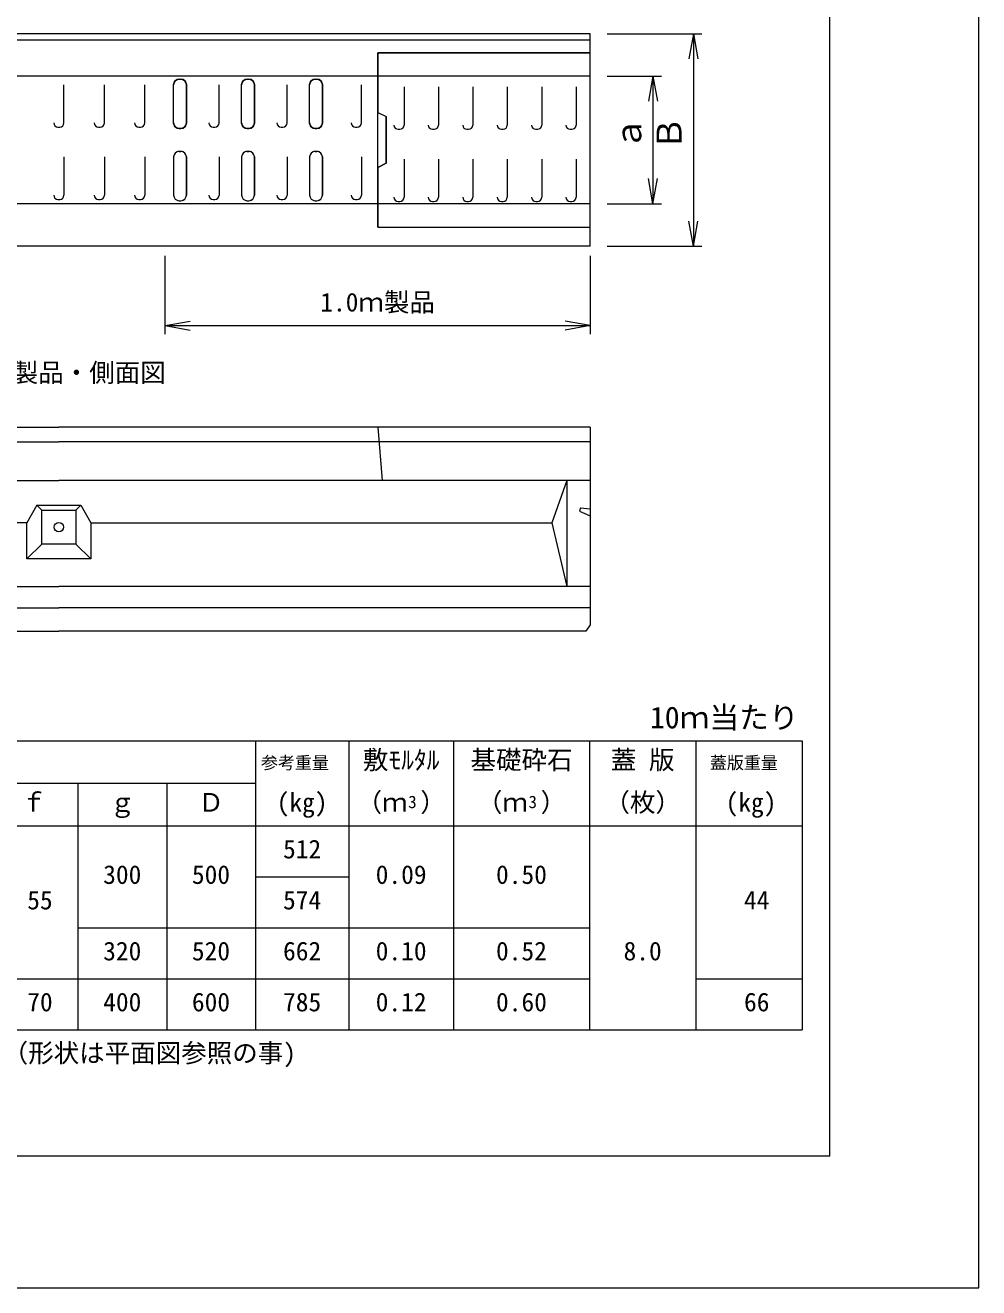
# Model space of a CAD drawing. Units: millimetres, scale not verified. Extents: x 7326 to 28050, y 3664 to 17948.
# Drawn here: x 25807 to 28050, y 11828 to 14800 of the extents above; entities that cross this region are included whole.
import ezdxf
from ezdxf.enums import TextEntityAlignment as Align

# ---------------------------------------------------------------- set-up
doc = ezdxf.new("R2010")
doc.units = ezdxf.units.MM
doc.header["$LTSCALE"] = 20
doc.layers.add('0_2', color=4, linetype='Continuous', lineweight=18)
doc.styles.add('ＭＳ ゴシック-5.0-0.0', font='')
doc.styles.get('ＭＳ ゴシック-5.0-0.0').set_extended_font_data('ＭＳ ゴシック-5.0-0.0')

msp = doc.modelspace()

# ---------------------------------------------------------------- linework, layer by layer
at = {"layer": '0_2'}
for p, q in [((28049.89, 11827.93), (28049.89, 17867.93)), ((27699.89, 12137.93), (27699.89, 17223.27)), ((27175.95, 14779.78), (27398.52, 14779.78)), ((27378.52, 14779.78), (27368.1, 14720.69)), ((27378.52, 14779.78), (27388.94, 14720.69)), ((27378.52, 14779.78), (27378.52, 14279.78)), ((27135.95, 14764.78), (24635.95, 14764.78)), ((27135.95, 14679.78), (24635.95, 14679.78)), ((25897.95, 14569.78), (25897.95, 14659.78)), ((25992.95, 14569.78), (25992.95, 14659.78)), ((26087.95, 14569.78), (26087.95, 14659.78)), ((26155.95, 14569.78), (26155.95, 14659.78)), ((26168.95, 14672.78), (26172.95, 14672.78)), ((26185.95, 14569.78), (26185.95, 14659.78)), ((26262.95, 14569.78), (26262.95, 14659.78)), ((26315.95, 14569.78), (26315.95, 14659.78)), ((26328.95, 14672.78), (26332.95, 14672.78)), ((26345.95, 14569.78), (26345.95, 14659.78)), ((26422.95, 14569.78), (26422.95, 14659.78)), ((26475.95, 14569.78), (26475.95, 14659.78)), ((26488.95, 14672.78), (26492.95, 14672.78)), ((26505.95, 14569.78), (26505.95, 14659.78)), ((26597.95, 14569.78), (26597.95, 14659.78)), ((26697.95, 14654.78), (26697.95, 14564.78)), ((26778.95, 14654.78), (26778.95, 14564.78)), ((26859.95, 14654.78), (26859.95, 14564.78)), ((26940.95, 14654.78), (26940.95, 14564.78)), ((27021.95, 14654.78), (27021.95, 14564.78)), ((27102.95, 14654.78), (27102.95, 14564.78)), ((27175.95, 14679.78), (27303.63, 14679.78)), ((27283.63, 14679.78), (27273.21, 14620.69)), ((27283.63, 14679.78), (27294.05, 14620.69)), ((27283.63, 14679.78), (27283.63, 14379.78)), ((25883.95, 14559.78), (25887.95, 14559.78)), ((25978.95, 14559.78), (25982.95, 14559.78)), ((26073.95, 14559.78), (26077.95, 14559.78)), ((26168.95, 14556.78), (26172.95, 14556.78)), ((26248.95, 14559.78), (26252.95, 14559.78)), ((26328.95, 14556.78), (26332.95, 14556.78)), ((26408.95, 14559.78), (26412.95, 14559.78)), ((26488.95, 14556.78), (26492.95, 14556.78)), ((26583.95, 14559.78), (26587.95, 14559.78)), ((26683.95, 14554.78), (26687.95, 14554.78)), ((26764.95, 14554.78), (26768.95, 14554.78)), ((26845.95, 14554.78), (26849.95, 14554.78)), ((26926.95, 14554.78), (26930.95, 14554.78)), ((27007.95, 14554.78), (27011.95, 14554.78)), ((27088.95, 14554.78), (27092.95, 14554.78)), ((26168.95, 14502.78), (26172.95, 14502.78)), ((26328.95, 14502.78), (26332.95, 14502.78)), ((26488.95, 14502.78), (26492.95, 14502.78)), ((25897.95, 14489.78), (25897.95, 14399.78)), ((25992.95, 14489.78), (25992.95, 14399.78)), ((26087.95, 14489.78), (26087.95, 14399.78)), ((26155.95, 14489.78), (26155.95, 14399.78)), ((26185.95, 14489.78), (26185.95, 14399.78)), ((26262.95, 14489.78), (26262.95, 14399.78)), ((26315.95, 14489.78), (26315.95, 14399.78)), ((26345.95, 14489.78), (26345.95, 14399.78)), ((26422.95, 14489.78), (26422.95, 14399.78)), ((26475.95, 14489.78), (26475.95, 14399.78)), ((26505.95, 14489.78), (26505.95, 14399.78)), ((26597.95, 14489.78), (26597.95, 14399.78)), ((26697.95, 14484.78), (26697.95, 14394.78)), ((26778.95, 14484.78), (26778.95, 14394.78)), ((26859.95, 14484.78), (26859.95, 14394.78)), ((26940.95, 14484.78), (26940.95, 14394.78)), ((27021.95, 14484.78), (27021.95, 14394.78)), ((27102.95, 14484.78), (27102.95, 14394.78)), ((27283.63, 14379.78), (27273.21, 14438.87)), ((27283.63, 14379.78), (27294.05, 14438.87)), ((25883.95, 14389.78), (25887.95, 14389.78)), ((25978.95, 14389.78), (25982.95, 14389.78)), ((26073.95, 14389.78), (26077.95, 14389.78)), ((26168.95, 14386.78), (26172.95, 14386.78)), ((26248.95, 14389.78), (26252.95, 14389.78)), ((26328.95, 14386.78), (26332.95, 14386.78)), ((26408.95, 14389.78), (26412.95, 14389.78)), ((26488.95, 14386.78), (26492.95, 14386.78)), ((26583.95, 14389.78), (26587.95, 14389.78)), ((26683.95, 14384.78), (26687.95, 14384.78)), ((26764.95, 14384.78), (26768.95, 14384.78)), ((26845.95, 14384.78), (26849.95, 14384.78)), ((26926.95, 14384.78), (26930.95, 14384.78)), ((27007.95, 14384.78), (27011.95, 14384.78)), ((27088.95, 14384.78), (27092.95, 14384.78)), ((27135.95, 14379.78), (24635.95, 14379.78)), ((27175.95, 14379.78), (27303.63, 14379.78)), ((27378.52, 14279.78), (27368.1, 14338.87)), ((27378.52, 14279.78), (27388.94, 14338.87)), ((27175.95, 14279.78), (27398.52, 14279.78)), ((26135.95, 14072.72), (26135.95, 14256.78)), ((27135.95, 14256.78), (27135.95, 14072.72)), ((26135.95, 14092.72), (26195.03, 14103.14)), ((26135.95, 14092.72), (27135.95, 14092.72)), ((26135.95, 14092.72), (26195.03, 14082.3)), ((27135.95, 14092.72), (27076.86, 14103.14)), ((27135.95, 14092.72), (27076.86, 14082.3)), ((24635.95, 13728.44), (25885.95, 13728.44)), ((27135.95, 13728.44), (25885.95, 13728.44)), ((27080.95, 13728.44), (27045.95, 13628.44)), ((27080.95, 13728.44), (27080.95, 13478.44)), ((25834.48, 13669.9), (25810.95, 13628.44)), ((25834.48, 13669.9), (25845.95, 13658.44)), ((25834.48, 13669.9), (25937.41, 13669.9)), ((25845.95, 13578.44), (25845.95, 13658.44)), ((25845.95, 13658.44), (25925.95, 13658.44)), ((25937.41, 13669.9), (25925.95, 13658.44)), ((25925.95, 13658.44), (25925.95, 13578.44)), ((25937.41, 13669.9), (25960.95, 13628.44)), ((27112.83, 13663.77), (27110.76, 13656.04)), ((27110.76, 13656.04), (27135.95, 13644.78)), ((27112.83, 13663.77), (27135.95, 13661.38)), ((25810.95, 13628.44), (24725.95, 13628.44)), ((25810.95, 13543.44), (25810.95, 13628.44)), ((25960.95, 13628.44), (25960.95, 13543.44)), ((25960.95, 13628.44), (27045.95, 13628.44)), ((27045.95, 13628.44), (27080.95, 13478.44)), ((25845.95, 13578.44), (25810.95, 13543.44)), ((25925.95, 13578.44), (25845.95, 13578.44)), ((25925.95, 13578.44), (25960.95, 13543.44)), ((25960.95, 13543.44), (25810.95, 13543.44)), ((24635.95, 13478.44), (25885.95, 13478.44)), ((27135.95, 13478.44), (25885.95, 13478.44)), ((24635.95, 13428.44), (25885.95, 13428.44)), ((27135.95, 13428.44), (25885.95, 13428.44)), ((24348.31, 13115.33), (27634.31, 13115.33)), ((26348.31, 13115.33), (26348.31, 12435.33)), ((26568.31, 13115.33), (26568.31, 12435.33)), ((26814.31, 13115.33), (26814.31, 12435.33)), ((27134.31, 13115.33), (27134.31, 12435.33)), ((27384.31, 13115.33), (27384.31, 12435.33)), ((27634.31, 13115.33), (27634.31, 12435.33)), ((24678.73, 13015.33), (26348.31, 13015.33)), ((25930.91, 13015.33), (25930.91, 12435.33)), ((26139.61, 13015.33), (26139.61, 12435.33)), ((24348.31, 12915.33), (27634.31, 12915.33)), ((26348.31, 12795.33), (26568.31, 12795.33)), ((25930.91, 12675.33), (26348.31, 12675.33)), ((26348.31, 12675.33), (27134.31, 12675.33)), ((24348.31, 12555.33), (27134.31, 12555.33)), ((27384.31, 12555.33), (27634.31, 12555.33)), ((24348.31, 12435.33), (27634.31, 12435.33)), ((27699.89, 12137.93), (24269.89, 12137.93)), ((23869.89, 11827.93), (28049.89, 11827.93))]:
    msp.add_line(p, q, dxfattribs=at)
at = {"layer": '0_2', "color": 2}
for p, q in [((27135.95, 14779.78), (24635.95, 14779.78)), ((27135.95, 14279.78), (27135.95, 14779.78)), ((26635.95, 14324.78), (26635.95, 14734.78)), ((26635.95, 14734.78), (27135.95, 14734.78)), ((26635.95, 14594.78), (26655.95, 14584.78)), ((26655.95, 14474.78), (26655.95, 14584.78)), ((26635.95, 14464.78), (26655.95, 14474.78)), ((26635.95, 14324.78), (27135.95, 14324.78)), ((27135.95, 14279.78), (24635.95, 14279.78)), ((24635.95, 13853.34), (25885.95, 13853.34)), ((27135.95, 13853.34), (25885.95, 13853.34)), ((26635.95, 13853.34), (26646.35, 13728.44)), ((27135.95, 13853.34), (27135.95, 13388.44)), ((24635.95, 13819.46), (25885.95, 13819.46)), ((27135.95, 13819.46), (25885.95, 13819.46)), ((24645.95, 13373.44), (25885.95, 13373.44)), ((27125.95, 13373.44), (25885.95, 13373.44)), ((27135.95, 13388.44), (27125.95, 13373.44))]:
    msp.add_line(p, q, dxfattribs=at)
at = {"layer": '0_2', "color": 9}
for p, q in [((27135.95, 14734.78), (26635.95, 14734.78)), ((26635.95, 14734.78), (26635.95, 14594.78)), ((27135.95, 14324.78), (27135.95, 14734.78)), ((26635.95, 14594.78), (26655.95, 14584.78)), ((26655.95, 14584.78), (26655.95, 14474.78)), ((26655.95, 14474.78), (26635.95, 14464.78)), ((26635.95, 14464.78), (26635.95, 14324.78)), ((26635.95, 14324.78), (27135.95, 14324.78))]:
    msp.add_line(p, q, dxfattribs=at)
at = {"layer": '0_2', "color": 7}
for p, q in [((26155.95, 14659.78), (26156.39, 14663.15)), ((26155.95, 14569.78), (26155.95, 14659.78)), ((26156.39, 14663.15), (26157.69, 14666.28)), ((26157.69, 14666.28), (26159.75, 14668.97)), ((26159.75, 14668.97), (26162.45, 14671.04)), ((26162.45, 14671.04), (26165.58, 14672.34)), ((26165.58, 14672.34), (26168.95, 14672.78)), ((26168.95, 14672.78), (26172.95, 14672.78)), ((26172.95, 14672.78), (26176.31, 14672.34)), ((26176.31, 14672.34), (26179.45, 14671.04)), ((26179.45, 14671.04), (26182.14, 14668.97)), ((26182.14, 14668.97), (26184.2, 14666.28)), ((26184.2, 14666.28), (26185.5, 14663.15)), ((26185.5, 14663.15), (26185.95, 14659.78)), ((26185.95, 14659.78), (26185.95, 14569.78)), ((26315.95, 14659.78), (26316.39, 14663.15)), ((26315.95, 14569.78), (26315.95, 14659.78)), ((26316.39, 14663.15), (26317.69, 14666.28)), ((26317.69, 14666.28), (26319.75, 14668.97)), ((26319.75, 14668.97), (26322.45, 14671.04)), ((26322.45, 14671.04), (26325.58, 14672.34)), ((26325.58, 14672.34), (26328.95, 14672.78)), ((26328.95, 14672.78), (26332.95, 14672.78)), ((26332.95, 14672.78), (26336.31, 14672.34)), ((26336.31, 14672.34), (26339.45, 14671.04)), ((26339.45, 14671.04), (26342.14, 14668.97)), ((26342.14, 14668.97), (26344.2, 14666.28)), ((26344.2, 14666.28), (26345.5, 14663.15)), ((26345.5, 14663.15), (26345.95, 14659.78)), ((26345.95, 14659.78), (26345.95, 14569.78)), ((26475.95, 14659.78), (26476.39, 14663.15)), ((26475.95, 14569.78), (26475.95, 14659.78)), ((26476.39, 14663.15), (26477.69, 14666.28)), ((26477.69, 14666.28), (26479.75, 14668.97)), ((26479.75, 14668.97), (26482.45, 14671.04)), ((26482.45, 14671.04), (26485.58, 14672.34)), ((26485.58, 14672.34), (26488.95, 14672.78)), ((26488.95, 14672.78), (26492.95, 14672.78)), ((26492.95, 14672.78), (26496.31, 14672.34)), ((26496.31, 14672.34), (26499.45, 14671.04)), ((26499.45, 14671.04), (26502.14, 14668.97)), ((26502.14, 14668.97), (26504.2, 14666.28)), ((26504.2, 14666.28), (26505.5, 14663.15)), ((26505.5, 14663.15), (26505.95, 14659.78)), ((26505.95, 14659.78), (26505.95, 14569.78)), ((26156.39, 14566.42), (26155.95, 14569.78)), ((26157.69, 14563.28), (26156.39, 14566.42)), ((26159.75, 14560.59), (26157.69, 14563.28)), ((26184.2, 14563.28), (26182.14, 14560.59)), ((26185.5, 14566.42), (26184.2, 14563.28)), ((26185.95, 14569.78), (26185.5, 14566.42)), ((26316.39, 14566.42), (26315.95, 14569.78)), ((26317.69, 14563.28), (26316.39, 14566.42)), ((26319.75, 14560.59), (26317.69, 14563.28)), ((26344.2, 14563.28), (26342.14, 14560.59)), ((26345.5, 14566.42), (26344.2, 14563.28)), ((26345.95, 14569.78), (26345.5, 14566.42)), ((26476.39, 14566.42), (26475.95, 14569.78)), ((26477.69, 14563.28), (26476.39, 14566.42)), ((26479.75, 14560.59), (26477.69, 14563.28)), ((26504.2, 14563.28), (26502.14, 14560.59)), ((26505.5, 14566.42), (26504.2, 14563.28)), ((26505.95, 14569.78), (26505.5, 14566.42)), ((26162.45, 14558.52), (26159.75, 14560.59)), ((26165.58, 14557.22), (26162.45, 14558.52)), ((26168.95, 14556.78), (26165.58, 14557.22)), ((26172.95, 14556.78), (26168.95, 14556.78)), ((26176.31, 14557.22), (26172.95, 14556.78)), ((26179.45, 14558.52), (26176.31, 14557.22)), ((26182.14, 14560.59), (26179.45, 14558.52)), ((26322.45, 14558.52), (26319.75, 14560.59)), ((26325.58, 14557.22), (26322.45, 14558.52)), ((26328.95, 14556.78), (26325.58, 14557.22)), ((26332.95, 14556.78), (26328.95, 14556.78)), ((26336.31, 14557.22), (26332.95, 14556.78)), ((26339.45, 14558.52), (26336.31, 14557.22)), ((26342.14, 14560.59), (26339.45, 14558.52)), ((26482.45, 14558.52), (26479.75, 14560.59)), ((26485.58, 14557.22), (26482.45, 14558.52)), ((26488.95, 14556.78), (26485.58, 14557.22)), ((26492.95, 14556.78), (26488.95, 14556.78)), ((26496.31, 14557.22), (26492.95, 14556.78)), ((26499.45, 14558.52), (26496.31, 14557.22)), ((26502.14, 14560.59), (26499.45, 14558.52)), ((26168.95, 14502.78), (26165.58, 14502.34)), ((26172.95, 14502.78), (26168.95, 14502.78)), ((26176.31, 14502.34), (26172.95, 14502.78)), ((26328.95, 14502.78), (26325.58, 14502.34)), ((26332.95, 14502.78), (26328.95, 14502.78)), ((26336.31, 14502.34), (26332.95, 14502.78)), ((26488.95, 14502.78), (26485.58, 14502.34)), ((26492.95, 14502.78), (26488.95, 14502.78)), ((26496.31, 14502.34), (26492.95, 14502.78)), ((26156.39, 14493.15), (26155.95, 14489.78)), ((26155.95, 14489.78), (26155.95, 14399.78)), ((26157.69, 14496.28), (26156.39, 14493.15)), ((26159.75, 14498.97), (26157.69, 14496.28)), ((26162.45, 14501.04), (26159.75, 14498.97)), ((26165.58, 14502.34), (26162.45, 14501.04)), ((26179.45, 14501.04), (26176.31, 14502.34)), ((26182.14, 14498.97), (26179.45, 14501.04)), ((26184.2, 14496.28), (26182.14, 14498.97)), ((26185.5, 14493.15), (26184.2, 14496.28)), ((26185.95, 14489.78), (26185.5, 14493.15)), ((26185.95, 14399.78), (26185.95, 14489.78)), ((26316.39, 14493.15), (26315.95, 14489.78)), ((26315.95, 14489.78), (26315.95, 14399.78)), ((26317.69, 14496.28), (26316.39, 14493.15)), ((26319.75, 14498.97), (26317.69, 14496.28)), ((26322.45, 14501.04), (26319.75, 14498.97)), ((26325.58, 14502.34), (26322.45, 14501.04)), ((26339.45, 14501.04), (26336.31, 14502.34)), ((26342.14, 14498.97), (26339.45, 14501.04)), ((26344.2, 14496.28), (26342.14, 14498.97)), ((26345.5, 14493.15), (26344.2, 14496.28)), ((26345.95, 14489.78), (26345.5, 14493.15)), ((26345.95, 14399.78), (26345.95, 14489.78)), ((26476.39, 14493.15), (26475.95, 14489.78)), ((26475.95, 14489.78), (26475.95, 14399.78)), ((26477.69, 14496.28), (26476.39, 14493.15)), ((26479.75, 14498.97), (26477.69, 14496.28)), ((26482.45, 14501.04), (26479.75, 14498.97)), ((26485.58, 14502.34), (26482.45, 14501.04)), ((26499.45, 14501.04), (26496.31, 14502.34)), ((26502.14, 14498.97), (26499.45, 14501.04)), ((26504.2, 14496.28), (26502.14, 14498.97)), ((26505.5, 14493.15), (26504.2, 14496.28)), ((26505.95, 14489.78), (26505.5, 14493.15)), ((26505.95, 14399.78), (26505.95, 14489.78)), ((26155.95, 14399.78), (26156.39, 14396.42)), ((26156.39, 14396.42), (26157.69, 14393.28)), ((26157.69, 14393.28), (26159.75, 14390.59)), ((26159.75, 14390.59), (26162.45, 14388.52)), ((26162.45, 14388.52), (26165.58, 14387.22)), ((26165.58, 14387.22), (26168.95, 14386.78)), ((26168.95, 14386.78), (26172.95, 14386.78)), ((26172.95, 14386.78), (26176.31, 14387.22)), ((26176.31, 14387.22), (26179.45, 14388.52)), ((26179.45, 14388.52), (26182.14, 14390.59)), ((26182.14, 14390.59), (26184.2, 14393.28)), ((26184.2, 14393.28), (26185.5, 14396.42)), ((26185.5, 14396.42), (26185.95, 14399.78)), ((26315.95, 14399.78), (26316.39, 14396.42)), ((26316.39, 14396.42), (26317.69, 14393.28)), ((26317.69, 14393.28), (26319.75, 14390.59)), ((26319.75, 14390.59), (26322.45, 14388.52)), ((26322.45, 14388.52), (26325.58, 14387.22)), ((26325.58, 14387.22), (26328.95, 14386.78)), ((26328.95, 14386.78), (26332.95, 14386.78)), ((26332.95, 14386.78), (26336.31, 14387.22)), ((26336.31, 14387.22), (26339.45, 14388.52)), ((26339.45, 14388.52), (26342.14, 14390.59)), ((26342.14, 14390.59), (26344.2, 14393.28)), ((26344.2, 14393.28), (26345.5, 14396.42)), ((26345.5, 14396.42), (26345.95, 14399.78)), ((26475.95, 14399.78), (26476.39, 14396.42)), ((26476.39, 14396.42), (26477.69, 14393.28)), ((26477.69, 14393.28), (26479.75, 14390.59)), ((26479.75, 14390.59), (26482.45, 14388.52)), ((26482.45, 14388.52), (26485.58, 14387.22)), ((26485.58, 14387.22), (26488.95, 14386.78)), ((26488.95, 14386.78), (26492.95, 14386.78)), ((26492.95, 14386.78), (26496.31, 14387.22)), ((26496.31, 14387.22), (26499.45, 14388.52)), ((26499.45, 14388.52), (26502.14, 14390.59)), ((26502.14, 14390.59), (26504.2, 14393.28)), ((26504.2, 14393.28), (26505.5, 14396.42)), ((26505.5, 14396.42), (26505.95, 14399.78))]:
    msp.add_line(p, q, dxfattribs=at)
at = {"layer": '0_2', "color": 2}
msp.add_circle((25885.95, 13618.44), 11.06, dxfattribs=at)
at = {"layer": '0_2'}
for centre, radius, start, end in [((26168.95, 14659.78), 13, 90, 180), ((26172.95, 14659.78), 13, 0, 90), ((26328.95, 14659.78), 13, 90, 180), ((26332.95, 14659.78), 13, 0, 90), ((26488.95, 14659.78), 13, 90, 180), ((26492.95, 14659.78), 13, 0, 90), ((25883.95, 14569.78), 10, 180, 270), ((25887.95, 14569.78), 10, 270, 0), ((25978.95, 14569.78), 10, 180, 270), ((25982.95, 14569.78), 10, 270, 0), ((26073.95, 14569.78), 10, 180, 270), ((26077.95, 14569.78), 10, 270, 0), ((26168.95, 14569.78), 13, 180, 270), ((26172.95, 14569.78), 13, 270, 0), ((26248.95, 14569.78), 10, 180, 270), ((26252.95, 14569.78), 10, 270, 0), ((26328.95, 14569.78), 13, 180, 270), ((26332.95, 14569.78), 13, 270, 0), ((26408.95, 14569.78), 10, 180, 270), ((26412.95, 14569.78), 10, 270, 0), ((26488.95, 14569.78), 13, 180, 270), ((26492.95, 14569.78), 13, 270, 0), ((26583.95, 14569.78), 10, 180, 270), ((26587.95, 14569.78), 10, 270, 0), ((26683.95, 14564.78), 10, 180, 270), ((26687.95, 14564.78), 10, 270, 0), ((26764.95, 14564.78), 10, 180, 270), ((26768.95, 14564.78), 10, 270, 0), ((26845.95, 14564.78), 10, 180, 270), ((26849.95, 14564.78), 10, 270, 0), ((26926.95, 14564.78), 10, 180, 270), ((26930.95, 14564.78), 10, 270, 0), ((27007.95, 14564.78), 10, 180, 270), ((27011.95, 14564.78), 10, 270, 0), ((27088.95, 14564.78), 10, 180, 270), ((27092.95, 14564.78), 10, 270, 0), ((26168.95, 14489.78), 13, 90, 180), ((26172.95, 14489.78), 13, 0, 90), ((26328.95, 14489.78), 13, 90, 180), ((26332.95, 14489.78), 13, 0, 90), ((26488.95, 14489.78), 13, 90, 180), ((26492.95, 14489.78), 13, 0, 90), ((25883.95, 14399.78), 10, 180, 270), ((25887.95, 14399.78), 10, 270, 0), ((25978.95, 14399.78), 10, 180, 270), ((25982.95, 14399.78), 10, 270, 0), ((26073.95, 14399.78), 10, 180, 270), ((26077.95, 14399.78), 10, 270, 0), ((26168.95, 14399.78), 13, 180, 270), ((26172.95, 14399.78), 13, 270, 0), ((26248.95, 14399.78), 10, 180, 270), ((26252.95, 14399.78), 10, 270, 0), ((26328.95, 14399.78), 13, 180, 270), ((26332.95, 14399.78), 13, 270, 0), ((26408.95, 14399.78), 10, 180, 270), ((26412.95, 14399.78), 10, 270, 0), ((26488.95, 14399.78), 13, 180, 270), ((26492.95, 14399.78), 13, 270, 0), ((26583.95, 14399.78), 10, 180, 270), ((26587.95, 14399.78), 10, 270, 0), ((26683.95, 14394.78), 10, 180, 270), ((26687.95, 14394.78), 10, 270, 0), ((26764.95, 14394.78), 10, 180, 270), ((26768.95, 14394.78), 10, 270, 0), ((26845.95, 14394.78), 10, 180, 270), ((26849.95, 14394.78), 10, 270, 0), ((26926.95, 14394.78), 10, 180, 270), ((26930.95, 14394.78), 10, 270, 0), ((27007.95, 14394.78), 10, 180, 270), ((27011.95, 14394.78), 10, 270, 0), ((27088.95, 14394.78), 10, 180, 270), ((27092.95, 14394.78), 10, 270, 0)]:
    msp.add_arc(centre, radius, start, end, dxfattribs=at)

# ---------------------------------------------------------------- texts
at = {"layer": '0_2', "color": 7, "style": 'ＭＳ ゴシック-5.0-0.0'}
for s, p in [('ａ', (27273.63, 14504.78)), ('Ｂ', (27368.52, 14504.78))]:
    msp.add_text(s, height=58.65, rotation=90, dxfattribs=at).set_placement(p, align=Align.BOTTOM_LEFT)
for s, height, p in [('1.0ｍ製品', 43.99, (26500.94, 14112.72)), ('■ 2.5ｍ製品・側面図', 43.99, (25537.62, 13946.9)), ('10ｍ当たり', 51.32, (27276.44, 13129.33)), ('参考重量', 29.33, (26361.31, 13040.35)), ('敷ﾓﾙﾀﾙ', 43.99, (26601.34, 13035.35)), ('基礎砕石', 43.99, (26854.34, 13035.35)), ('蓋 版', 43.99, (27184.34, 13035.35)), ('蓋版重量', 29.33, (27417.31, 13040.35)), ('ｆ', 43.99, (25796.56, 12935.35)), ('Ｄ', 43.99, (26213.96, 12935.35)), ('(kg)', 43.99, (26398.34, 12935.35)), ('（ｍ ）', 43.99, (26586.34, 12935.35)), ('（ｍ ）', 43.99, (26869.34, 12935.35)), ('（枚）', 43.99, (27169.34, 12935.35)), ('(kg)', 43.99, (27454.34, 12935.35)), ('ｇ', 43.99, (26005.26, 12935.35)), ('3', 29.33, (26707.73, 12948.16)), ('3', 29.33, (26990.73, 12948.16)), ('512', 43.99, (26413.34, 12825.35)), ('300', 43.99, (25990.26, 12765.35)), ('500', 43.99, (26198.96, 12765.35)), ('0.09', 43.99, (26631.35, 12765.35)), ('0.50', 43.99, (26914.34, 12765.35)), ('55', 43.99, (25811.56, 12705.33)), ('574', 43.99, (26413.34, 12705.35)), ('44', 43.99, (27497.72, 12705.35)), ('320', 43.99, (25990.26, 12585.35)), ('520', 43.99, (26198.96, 12585.35)), ('662', 43.99, (26413.34, 12585.35)), ('0.10', 43.99, (26631.34, 12585.35)), ('0.52', 43.99, (26914.34, 12585.35)), ('8.0', 43.99, (27214.35, 12585.35)), ('70', 43.99, (25811.56, 12465.35)), ('400', 43.99, (25990.26, 12465.35)), ('600', 43.99, (26198.96, 12465.35)), ('785', 43.99, (26413.34, 12465.35)), ('0.12', 43.99, (26631.35, 12465.35)), ('0.60', 43.99, (26914.34, 12465.35)), ('66', 43.99, (27497.72, 12465.35)), ('■ コーナー部には、1.0ｍ製品をご利用ください。（形状は平面図参照の事)', 43.99, (24374.05, 12345.36))]:
    msp.add_text(s, height=height, dxfattribs=at).set_placement(p, align=Align.BOTTOM_LEFT)

doc.saveas('drawing.dxf')
